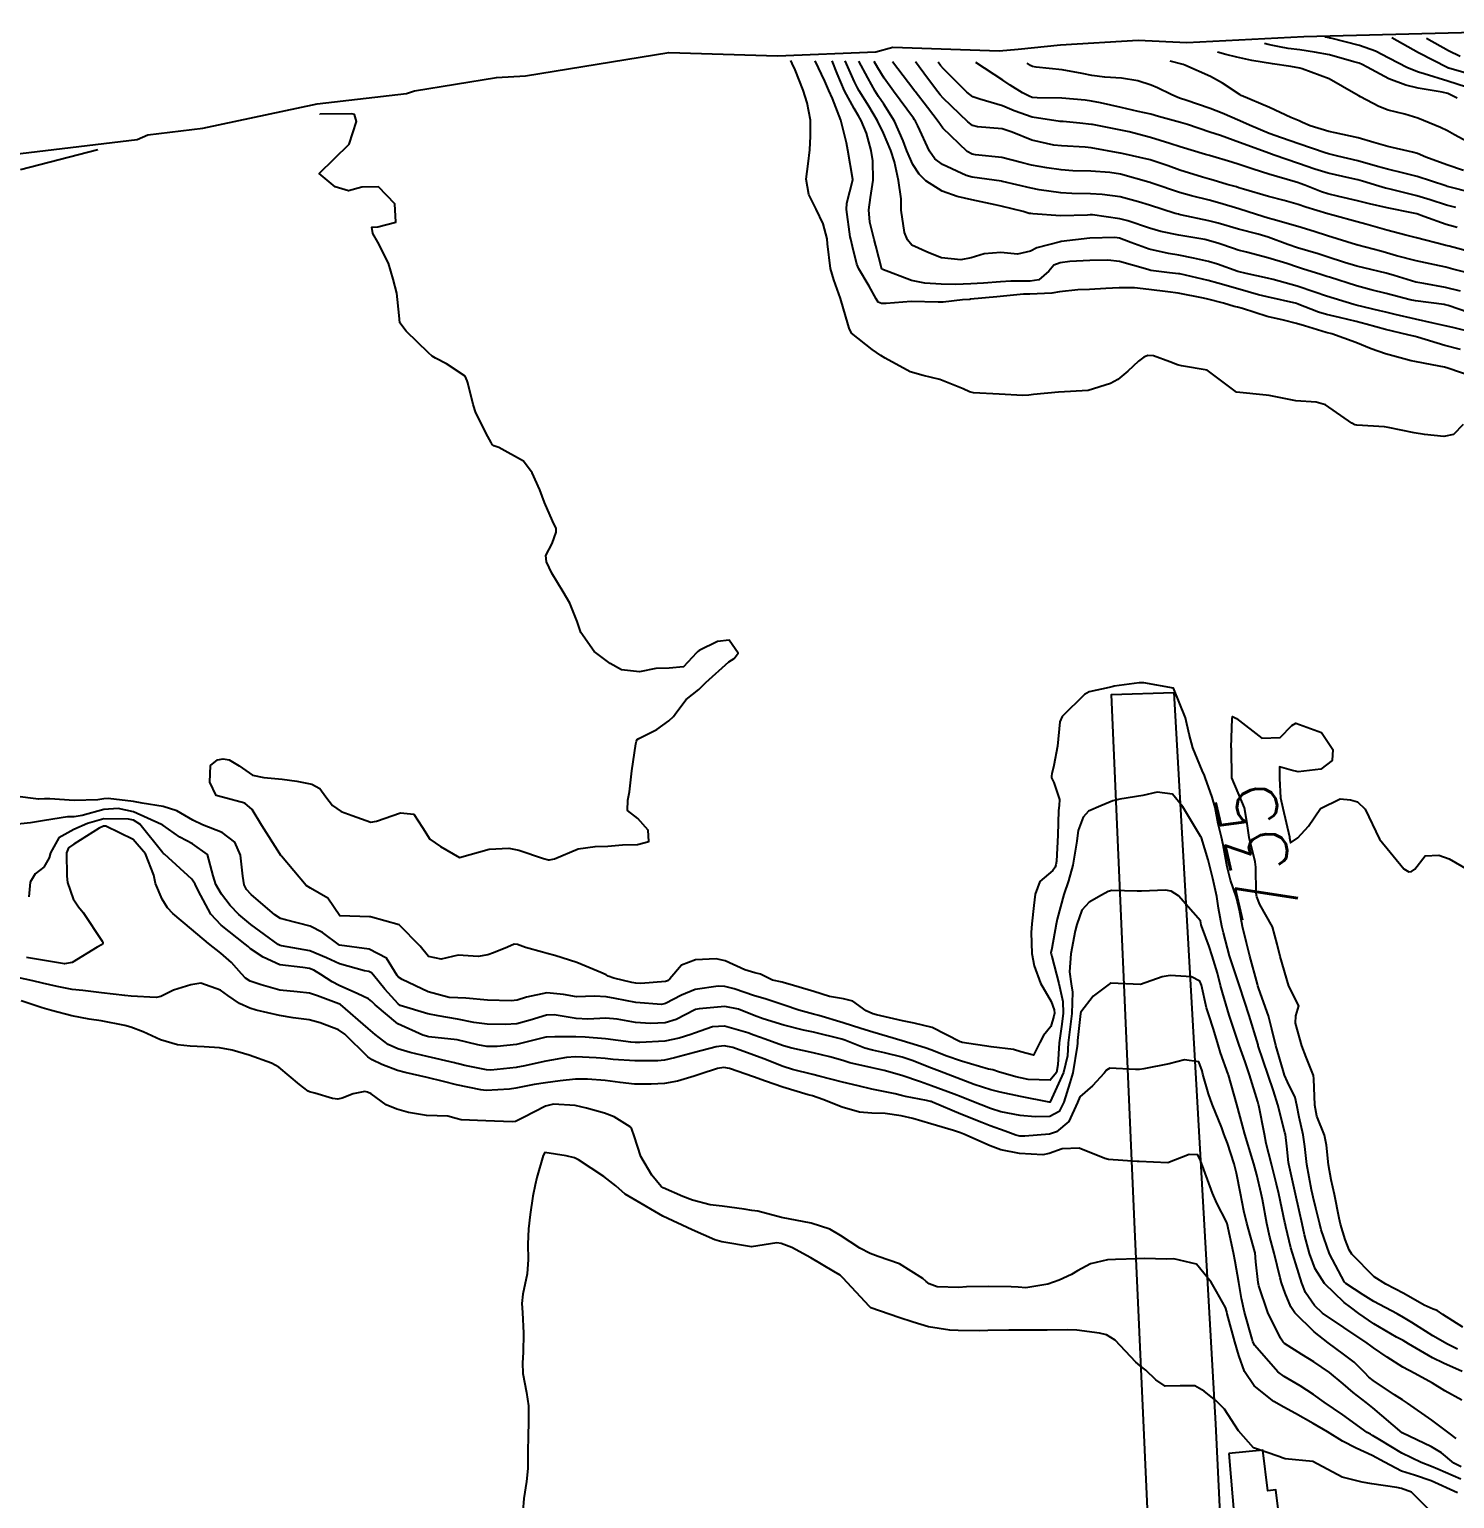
# Model space of a CAD drawing. Header units: metres. Extents: x 307586 to 320046, y 7427249 to 7434250.
# Drawn here: x 313869.3 to 313965.4, y 7433014.5 to 7433113.5 of the extents above; entities that cross this region are included whole.
import ezdxf
from ezdxf.enums import TextEntityAlignment as Align

# ---------------------------------------------------------------- set-up
doc = ezdxf.new("R2010")
doc.units = ezdxf.units.M
doc.header["$MEASUREMENT"] = 0
for name, color, linetype in [('Area', 45, 'Continuous'), ('Cotas', 45, 'Continuous'), ('Curvas de Nivel 1m', 11, 'Continuous'), ('Curvas de Nivel 5m', 15, 'Continuous'), ('Edificações', 30, 'Continuous'), ('Vias Secundárias', 230, 'Continuous')]:
    doc.layers.add(name, color=color, linetype=linetype)
doc.styles.add('Style-STANDARD', font='STANDARD.shx')

msp = doc.modelspace()

# ---------------------------------------------------------------- linework, layer by layer
at = {"layer": 'Area'}
msp.add_polyline3d([(313865.9, 7433104.824, 734.053), (313876.593, 7433106.124, 733.818), (313877.311, 7433106.424, 733.948), (313881.031, 7433106.879, 733.951), (313888.725, 7433108.522, 734.022), (313894.752, 7433109.215, 734.189), (313895.286, 7433109.396, 734.279), (313900.831, 7433110.29, 734.183), (313902.778, 7433110.41, 734.163), (313912.441, 7433111.98, 734.535), (313919.762, 7433111.753, 734.737), (313926.394, 7433112.036, 741.272), (313927.545, 7433112.346, 740.693), (313934.713, 7433112.096, 746.986), (313935.985, 7433112.2, 756.164), (313938.85, 7433112.499, 747.755), (313944.078, 7433112.816, 744.357), (313947.348, 7433112.645, 745.257), (313955.243, 7433113.057, 747.476), (313973.836, 7433113.539, 751.317)], dxfattribs=at)
at = {"layer": 'Curvas de Nivel 1m', "flags": 128}
for points, elevation in [([(313966.208, 7433109.647), (313964.96, 7433110.057), (313963.357, 7433110.546), (313962.969, 7433110.661), (313962.238, 7433110.947), (313960.979, 7433111.606), (313960.081, 7433112.07), (313958.988, 7433112.46), (313957.063, 7433112.938), (313956.992, 7433112.953), (313956.946, 7433112.965), (313956.663, 7433113.02)], 749), ([(313965.792, 7433111.718), (313964.985, 7433112.101), (313963.503, 7433112.93)], 751), ([(313966.904, 7433105.631), (313965.389, 7433106.44), (313964.92, 7433106.695), (313964.46, 7433106.925), (313962.929, 7433107.548), (313962.06, 7433107.821), (313960.934, 7433108.1), (313960.307, 7433108.339), (313959.059, 7433108.988), (313958.944, 7433109.058), (313958.756, 7433109.181), (313956.961, 7433110.204), (313955.125, 7433110.884), (313954.971, 7433110.931), (313954.369, 7433111.046), (313953.128, 7433111.212), (313951.729, 7433111.452), (313950.729, 7433111.675), (313949.994, 7433111.851), (313949.423, 7433112)], 747), ([(313965.589, 7433108.91), (313964.947, 7433109.206), (313964.572, 7433109.3), (313962.953, 7433109.585), (313962.115, 7433109.789), (313960.962, 7433110.207), (313959.518, 7433110.982), (313959.168, 7433111.18), (313958.976, 7433111.255), (313958.608, 7433111.362), (313956.981, 7433111.822), (313955.967, 7433112.01), (313954.984, 7433112.15), (313954.195, 7433112.258), (313953.596, 7433112.361), (313953.164, 7433112.455), (313952.85, 7433112.53), (313952.603, 7433112.59)], 748), ([(313966.721, 7433090.092), (313964.949, 7433090.697), (313964.73, 7433090.759), (313963.893, 7433090.928), (313962.735, 7433091.141), (313962.478, 7433091.2), (313960.74, 7433091.677), (313959.771, 7433092.003), (313958.747, 7433092.434), (313957.137, 7433093.006), (313956.754, 7433093.117), (313955.283, 7433093.557), (313954.76, 7433093.717), (313953.881, 7433093.929), (313952.764, 7433094.185), (313951.12, 7433094.726), (313950.77, 7433094.818), (313950.556, 7433094.868), (313949.832, 7433095.094), (313948.777, 7433095.351), (313948.474, 7433095.417), (313946.782, 7433095.759), (313946.07, 7433095.854), (313944.786, 7433096.01), (313943.83, 7433096.127), (313942.787, 7433096.126), (313941.904, 7433096.071), (313940.785, 7433096.013), (313940.004, 7433095.993), (313938.782, 7433095.856), (313938.257, 7433095.759), (313936.779, 7433095.687), (313936.352, 7433095.684), (313934.777, 7433095.539), (313934.544, 7433095.515), (313932.774, 7433095.342), (313932.734, 7433095.34), (313932.227, 7433095.305), (313930.937, 7433095.153), (313930.771, 7433095.149), (313930.604, 7433095.155), (313928.771, 7433095.192), (313927.081, 7433095.055), (313926.77, 7433095.062), (313926.555, 7433095.158), (313926.412, 7433095.375), (313925.946, 7433096.222), (313925.241, 7433097.393), (313925.113, 7433097.702), (313924.818, 7433098.897), (313924.698, 7433099.401), (313924.668, 7433099.558), (313924.427, 7433101.404), (313924.437, 7433101.816), (313924.848, 7433103.4), (313924.848, 7433103.425), (313924.505, 7433105.404), (313924.419, 7433105.886), (313924.036, 7433107.409), (313923.478, 7433108.874), (313923.23, 7433109.417), (313922.949, 7433110.042), (313922.313, 7433111.43)], 736), ([(313965.796, 7433091.957), (313964.746, 7433092.236), (313962.906, 7433092.784), (313962.752, 7433092.828), (313962.248, 7433092.945), (313960.756, 7433093.305), (313959.45, 7433093.67), (313958.762, 7433093.857), (313957.64, 7433094.126), (313956.766, 7433094.326), (313956.236, 7433094.486), (313954.803, 7433095.04), (313954.773, 7433095.052), (313952.78, 7433095.509), (313952.194, 7433095.653), (313950.788, 7433096.057), (313949.454, 7433096.439), (313948.795, 7433096.603), (313946.881, 7433097.05), (313946.802, 7433097.063), (313946.198, 7433097.139), (313944.935, 7433097.289), (313944.805, 7433097.32), (313944.57, 7433097.397), (313942.81, 7433097.884), (313942.023, 7433097.976), (313940.811, 7433097.96), (313939.471, 7433097.881), (313938.809, 7433097.805), (313938.4, 7433097.641), (313938.048, 7433097.238), (313937.376, 7433096.662), (313936.793, 7433096.56), (313935.498, 7433096.563), (313934.792, 7433096.527), (313933.643, 7433096.438), (313932.789, 7433096.386), (313931.754, 7433096.345), (313930.788, 7433096.358), (313929.691, 7433096.435), (313928.792, 7433096.617), (313926.803, 7433097.37), (313926.391, 7433098.949), (313926.278, 7433099.378), (313925.994, 7433100.542), (313925.923, 7433101.384), (313926.034, 7433102.203), (313926.219, 7433103.38), (313926.185, 7433104.679), (313926.072, 7433105.382), (313925.764, 7433106.534), (313925.41, 7433107.393), (313925.234, 7433107.703), (313924.931, 7433108.202), (313924.29, 7433109.407), (313923.791, 7433110.575), (313923.443, 7433111.42)], 737), ([(313966.755, 7433093.073), (313965.281, 7433093.435), (313964.759, 7433093.558), (313963.964, 7433093.725), (313962.764, 7433094.003), (313961.395, 7433094.326), (313960.768, 7433094.471), (313960.374, 7433094.571), (313958.773, 7433094.948), (313958.62, 7433094.992), (313956.781, 7433095.565), (313955.974, 7433095.833), (313954.791, 7433096.222), (313953.174, 7433096.679), (313952.799, 7433096.769), (313951.354, 7433097.074), (313950.804, 7433097.222), (313949.428, 7433097.719), (313948.811, 7433097.9), (313947.813, 7433098.12), (313946.815, 7433098.312), (313946.113, 7433098.437), (313944.819, 7433098.732), (313943.589, 7433099.172), (313942.826, 7433099.455), (313942.494, 7433099.515), (313940.826, 7433099.475), (313938.89, 7433099.229), (313938.823, 7433099.218), (313937.256, 7433098.808), (313936.816, 7433098.597), (313935.932, 7433098.381), (313934.815, 7433098.497), (313933.699, 7433098.406), (313932.811, 7433098.145), (313932.115, 7433098.002), (313930.811, 7433098.14), (313929.964, 7433098.483), (313928.819, 7433098.997), (313928.536, 7433099.353), (313928.334, 7433099.849), (313928.106, 7433101.357), (313928.102, 7433102.109), (313927.929, 7433103.359), (313927.646, 7433104.602), (313927.397, 7433105.365), (313926.91, 7433106.538), (313926.503, 7433107.376), (313925.911, 7433108.364), (313925.272, 7433109.395), (313925.151, 7433109.603), (313924.949, 7433110.013), (313924.323, 7433111.41)], 738), ([(313966.336, 7433094.464), (313964.969, 7433094.917), (313964.774, 7433094.976), (313964.706, 7433094.989), (313962.777, 7433095.23), (313962.42, 7433095.302), (313960.785, 7433095.739), (313959.787, 7433095.976), (313958.792, 7433096.248), (313956.974, 7433096.834), (313956.801, 7433096.892), (313956.396, 7433097.016), (313955.162, 7433097.39), (313954.808, 7433097.51), (313954.108, 7433097.749), (313952.814, 7433098.15), (313951.375, 7433098.517), (313950.819, 7433098.661), (313950.5, 7433098.765), (313949.507, 7433099.1), (313948.826, 7433099.314), (313948.568, 7433099.37), (313946.828, 7433099.672), (313945.603, 7433099.921), (313944.833, 7433100.137), (313943.38, 7433100.632), (313942.839, 7433100.778), (313940.999, 7433101.04), (313940.841, 7433101.044), (313940.665, 7433101.026), (313938.84, 7433100.963), (313936.978, 7433101.112), (313936.842, 7433101.119), (313936.726, 7433101.136), (313936.314, 7433101.258), (313934.848, 7433101.623), (313934.426, 7433101.708), (313932.854, 7433102.052), (313931.883, 7433102.284), (313930.863, 7433102.629), (313929.76, 7433103.337), (313929.304, 7433103.77), (313928.884, 7433104.426), (313928.485, 7433105.354), (313928.226, 7433106.033), (313927.645, 7433107.363), (313926.934, 7433108.491), (313926.578, 7433109.015), (313926.352, 7433109.379), (313925.843, 7433110.278), (313925.243, 7433111.4)], 739), ([(313966.804, 7433096.983), (313965.276, 7433097.382), (313964.809, 7433097.502), (313964.072, 7433097.666), (313962.813, 7433097.934), (313961.488, 7433098.282), (313960.818, 7433098.48), (313960.438, 7433098.585), (313958.891, 7433098.989), (313958.823, 7433099.005), (313958.799, 7433099.015), (313956.832, 7433099.624), (313955.948, 7433099.911), (313954.841, 7433100.246), (313953.187, 7433100.718), (313952.849, 7433100.819), (313952.06, 7433101.068), (313950.857, 7433101.445), (313949.589, 7433101.828), (313948.862, 7433102.026), (313947.668, 7433102.319), (313946.864, 7433102.539), (313945.054, 7433103.157), (313944.919, 7433103.205), (313944.874, 7433103.223), (313944.793, 7433103.242), (313942.879, 7433103.779), (313942.165, 7433103.902), (313940.881, 7433103.977), (313939.677, 7433104.014), (313938.881, 7433104.069), (313937.926, 7433104.197), (313936.884, 7433104.392), (313936.196, 7433104.57), (313934.889, 7433104.895), (313933.108, 7433105.081), (313932.891, 7433105.123), (313932.556, 7433105.303), (313930.916, 7433106.89), (313930.586, 7433107.325), (313929.876, 7433108.279), (313929.034, 7433109.349), (313928.995, 7433109.401), (313928.944, 7433109.468), (313927.513, 7433111.36)], 741), ([(313966.464, 7433098.54), (313965.042, 7433098.917), (313964.824, 7433098.98), (313964.746, 7433098.998), (313962.831, 7433099.486), (313962.118, 7433099.663), (313960.839, 7433100.004), (313959.423, 7433100.403), (313958.847, 7433100.564), (313957.194, 7433101.007), (313956.854, 7433101.102), (313955.386, 7433101.56), (313954.86, 7433101.729), (313953.91, 7433102.002), (313952.865, 7433102.281), (313951.172, 7433102.775), (313950.871, 7433102.867), (313950.705, 7433102.916), (313950.072, 7433103.092), (313949.134, 7433103.365), (313948.876, 7433103.444), (313948.414, 7433103.578), (313946.882, 7433104.053), (313946.091, 7433104.348), (313944.889, 7433104.751), (313942.999, 7433105.179), (313942.893, 7433105.196), (313942.872, 7433105.202), (313940.898, 7433105.548), (313940.513, 7433105.592), (313938.9, 7433105.691), (313938.4, 7433105.736), (313936.905, 7433106.067), (313935.572, 7433106.611), (313934.916, 7433106.833), (313933.236, 7433106.979), (313932.919, 7433107.063), (313932.595, 7433107.303), (313930.939, 7433108.893), (313930.738, 7433109.12), (313930.576, 7433109.326), (313929.877, 7433110.261), (313929.073, 7433111.35)], 742), ([(313965.571, 7433100.18), (313964.845, 7433100.382), (313963.328, 7433100.935), (313962.855, 7433101.103), (313962.641, 7433101.156), (313960.858, 7433101.5), (313959.666, 7433101.783), (313958.863, 7433101.989), (313957.597, 7433102.271), (313956.867, 7433102.443), (313956.432, 7433102.58), (313955.304, 7433103.034), (313954.992, 7433103.156), (313954.874, 7433103.198), (313954.651, 7433103.266), (313952.88, 7433103.774), (313951.837, 7433104.117), (313950.886, 7433104.437), (313950.389, 7433104.589), (313948.892, 7433105.03), (313948.619, 7433105.113), (313946.9, 7433105.628), (313946.2, 7433105.844), (313944.909, 7433106.245), (313943.466, 7433106.623), (313942.916, 7433106.739), (313940.997, 7433107.124), (313940.922, 7433107.133), (313940.144, 7433107.212), (313939.014, 7433107.319), (313938.924, 7433107.324), (313938.825, 7433107.33), (313936.927, 7433107.612), (313935.714, 7433108.051), (313934.934, 7433108.377), (313933.405, 7433108.828), (313932.94, 7433108.993), (313932.52, 7433109.304), (313930.958, 7433110.869), (313930.753, 7433111.115), (313930.593, 7433111.33)], 743), ([(313965.483, 7433101.534), (313964.861, 7433101.681), (313963.757, 7433102.038), (313962.867, 7433102.312), (313961.068, 7433102.761), (313960.871, 7433102.803), (313960.745, 7433102.835), (313960.3, 7433102.969), (313959.192, 7433103.301), (313958.877, 7433103.388), (313958.371, 7433103.503), (313956.881, 7433103.841), (313955.981, 7433104.121), (313954.888, 7433104.499), (313953.248, 7433105.056), (313952.895, 7433105.184), (313952.703, 7433105.255), (313950.906, 7433105.924), (313949.631, 7433106.38), (313948.916, 7433106.618), (313947.402, 7433107.125), (313946.924, 7433107.273), (313945.449, 7433107.673), (313944.929, 7433107.813), (313944.087, 7433108.012), (313942.934, 7433108.281), (313941.534, 7433108.597), (313940.938, 7433108.711), (313940.5, 7433108.768), (313938.94, 7433108.893), (313937.272, 7433108.914), (313936.94, 7433108.955), (313936.719, 7433109.032), (313936.28, 7433109.26), (313935.456, 7433109.78), (313934.951, 7433110.12), (313933.143, 7433111.3)], 744), ([(313966.015, 7433104.034), (313964.888, 7433104.399), (313963.465, 7433104.934), (313962.896, 7433105.171), (313962.579, 7433105.262), (313960.903, 7433105.638), (313959.972, 7433105.909), (313958.911, 7433106.227), (313957.355, 7433106.567), (313956.918, 7433106.665), (313955.674, 7433107.029), (313955.149, 7433107.261), (313954.926, 7433107.369), (313954.377, 7433107.597), (313952.935, 7433108.276), (313951.014, 7433109.079), (313950.943, 7433109.118), (313949.763, 7433109.91), (313948.955, 7433110.353), (313947.226, 7433111.127), (313947.116, 7433111.166), (313946.233, 7433111.4)], 746), ([(313965.611, 7433024.576), (313964.926, 7433024.905), (313963.941, 7433025.461), (313962.525, 7433026.364), (313961.96, 7433026.713), (313961.544, 7433026.944), (313959.971, 7433027.779), (313959.242, 7433028.237), (313958.076, 7433028.989), (313957.984, 7433029.078), (313956.972, 7433031), (313956.417, 7433032.619), (313956.319, 7433033.007), (313956.044, 7433034.074), (313955.868, 7433034.83), (313955.826, 7433035.013), (313955.76, 7433035.312), (313955.437, 7433037.02), (313955.301, 7433038.228), (313955.198, 7433039.024), (313954.93, 7433040.218), (313954.774, 7433041.03), (313954.649, 7433041.544), (313954.148, 7433042.586), (313953.945, 7433043.042), (313953.845, 7433043.354), (313953.367, 7433045.048), (313953.092, 7433046.148), (313952.855, 7433047.053), (313952.221, 7433048.866), (313952.151, 7433049.061), (313952.118, 7433049.167), (313951.612, 7433051.066), (313951.373, 7433051.958), (313951.117, 7433053.072), (313950.831, 7433054.531), (313950.687, 7433055.076), (313950.309, 7433056.182), (313950.073, 7433057.084), (313949.809, 7433058.56), (313949.689, 7433059.09), (313949.469, 7433059.98), (313949.258, 7433061.097), (313949.071, 7433061.791), (313948.586, 7433063.107), (313948.537, 7433063.25), (313948.398, 7433063.58), (313947.76, 7433065.117), (313947.52, 7433066.025), (313947.27, 7433067.122), (313946.463, 7433069.13), (313944.468, 7433069.485), (313944.142, 7433069.489), (313942.464, 7433069.268), (313942.391, 7433069.253), (313942.111, 7433069.184), (313940.767, 7433068.89), (313940.458, 7433068.712), (313938.951, 7433067.222), (313938.803, 7433066.859), (313938.641, 7433065.227), (313938.4, 7433063.918), (313938.266, 7433063.36), (313938.238, 7433063.232), (313938.241, 7433063.082), (313938.388, 7433062.771), (313938.784, 7433061.631), (313938.754, 7433061.224), (313938.709, 7433060.884), (313938.667, 7433059.225), (313938.563, 7433057.465), (313938.529, 7433057.227), (313938.481, 7433057.067), (313938.317, 7433056.85), (313937.445, 7433056.099), (313937.135, 7433055.242), (313937.039, 7433054.489), (313936.906, 7433053.244), (313936.856, 7433052.655), (313936.909, 7433051.243), (313937.068, 7433050.414), (313937.488, 7433049.237), (313938.211, 7433048.004), (313938.42, 7433047.442), (313938.431, 7433047.227), (313938.402, 7433047.025), (313938.189, 7433046.326), (313937.694, 7433045.721), (313937.451, 7433045.237), (313937.026, 7433044.38), (313936.166, 7433044.608), (313935.672, 7433044.762), (313934.17, 7433044.962), (313932.223, 7433045.249), (313932.173, 7433045.264), (313932.085, 7433045.301), (313930.187, 7433046.254), (313928.978, 7433046.551), (313928.193, 7433046.711), (313926.448, 7433047.119), (313926.2, 7433047.184), (313925.746, 7433047.377), (313924.848, 7433048.029), (313924.211, 7433048.186), (313923.27, 7433048.351), (313922.216, 7433048.678), (313920.457, 7433049.202), (313920.221, 7433049.274), (313920.087, 7433049.307), (313919.435, 7433049.452), (313918.608, 7433049.845), (313918.228, 7433049.935), (313917.567, 7433050.139), (313916.236, 7433050.751), (313915.627, 7433050.889), (313914.236, 7433050.826), (313913.303, 7433050.458), (313912.508, 7433049.537), (313912.354, 7433049.406), (313912.221, 7433049.362), (313910.544, 7433049.232), (313910.22, 7433049.248), (313909.95, 7433049.294), (313908.73, 7433049.582), (313908.358, 7433049.722), (313908.225, 7433049.797), (313907.847, 7433049.974), (313906.233, 7433050.647), (313904.747, 7433051.115), (313904.239, 7433051.254), (313903.932, 7433051.327), (313902.771, 7433051.652), (313902.246, 7433051.852), (313902.024, 7433051.884), (313901.562, 7433051.667), (313900.629, 7433051.286), (313900.238, 7433051.147), (313899.598, 7433051.051), (313898.237, 7433051.122), (313897.093, 7433050.863), (313896.236, 7433051.045), (313895.681, 7433051.736), (313894.264, 7433053.167), (313892.328, 7433053.723), (313892.272, 7433053.724), (313890.294, 7433053.779), (313890.273, 7433053.783), (313889.447, 7433054.975), (313888.291, 7433055.646), (313887.998, 7433055.833), (313886.322, 7433057.798), (313886.286, 7433057.85), (313886.215, 7433057.961), (313885.017, 7433059.863), (313884.354, 7433060.945), (313883.85, 7433061.37), (313882.362, 7433061.773), (313881.929, 7433061.904), (313881.498, 7433062.786), (313881.535, 7433063.909), (313882.012, 7433064.289), (313882.398, 7433064.368), (313882.81, 7433064.307), (313883.471, 7433063.884), (313884.384, 7433063.268), (313885.134, 7433063.11), (313886.38, 7433062.995), (313887.367, 7433062.851), (313888.376, 7433062.67), (313888.908, 7433062.359), (313889.309, 7433061.816), (313889.762, 7433061.214), (313890.353, 7433060.82), (313891.097, 7433060.539), (313892.346, 7433060.099), (313892.738, 7433060.167), (313894.353, 7433060.732), (313895.243, 7433060.633), (313895.845, 7433059.735), (313896.335, 7433058.959), (313897.057, 7433058.449), (313898.323, 7433057.71), (313900.329, 7433058.272), (313901.657, 7433058.34), (313902.328, 7433058.214), (313903.986, 7433057.643), (313904.322, 7433057.563), (313904.395, 7433057.566), (313904.729, 7433057.634), (313906.33, 7433058.301), (313907.468, 7433058.462), (313908.332, 7433058.489), (313909.324, 7433058.566), (313910.333, 7433058.591), (313911.098, 7433058.789), (313911.037, 7433059.553), (313910.351, 7433060.344), (313909.665, 7433060.879), (313909.681, 7433061.57), (313909.792, 7433062.148), (313909.937, 7433063.567), (313910.224, 7433065.376), (313910.255, 7433065.562), (313910.309, 7433065.667), (313910.415, 7433065.731), (313911.627, 7433066.346), (313912.434, 7433066.927), (313912.748, 7433067.227), (313912.978, 7433067.535), (313913.618, 7433068.362), (313914.458, 7433069.043), (313914.941, 7433069.513), (313916.477, 7433070.895), (313916.842, 7433071.124), (313917.113, 7433071.484), (313916.496, 7433072.363), (313915.715, 7433072.281), (313914.485, 7433071.664), (313914.392, 7433071.613), (313914.308, 7433071.522), (313913.438, 7433070.566), (313912.472, 7433070.477), (313911.572, 7433070.449), (313910.47, 7433070.232), (313909.248, 7433070.356), (313908.475, 7433070.783), (313907.416, 7433071.601), (313906.502, 7433072.879), (313906.257, 7433073.614), (313905.758, 7433074.854), (313905.314, 7433075.628), (313904.552, 7433076.89), (313904.195, 7433077.644), (313904.139, 7433078.072), (313904.575, 7433078.881), (313904.855, 7433079.636), (313904.836, 7433079.887), (313904.591, 7433080.42), (313904.055, 7433081.645), (313903.755, 7433082.51), (313903.23, 7433083.654), (313902.641, 7433084.426), (313900.979, 7433085.348), (313900.651, 7433085.465), (313900.533, 7433085.563), (313900.465, 7433085.683), (313900.246, 7433086.099), (313899.438, 7433087.699), (313899.243, 7433088.257), (313898.883, 7433089.707), (313898.847, 7433089.851), (313898.707, 7433090.166), (313897.444, 7433090.994), (313896.719, 7433091.379), (313896.493, 7433091.505), (313896.231, 7433091.737), (313894.744, 7433093.189), (313894.308, 7433093.764), (313894.267, 7433094.256), (313894.102, 7433095.767), (313893.854, 7433096.702), (313893.551, 7433097.773), (313892.817, 7433099.197), (313892.488, 7433099.783), (313892.411, 7433100.2), (313892.827, 7433100.232), (313894.048, 7433100.55), (313893.978, 7433101.769), (313892.86, 7433102.927), (313891.748, 7433102.903), (313890.856, 7433102.664), (313889.96, 7433102.914), (313888.873, 7433103.83), (313890.893, 7433105.8), (313891.391, 7433107.321), (313891.257, 7433107.797), (313891.08, 7433107.837), (313888.923, 7433107.83), (313888.923, 7433107.83)], 734), ([(313873.943, 7433105.42), (313868.73, 7433104.071)], 734), ([(313965.915, 7433023.076), (313964.652, 7433023.64), (313963.924, 7433023.998), (313962.289, 7433024.936), (313961.936, 7433025.148), (313961.499, 7433025.385), (313959.953, 7433026.28), (313958.951, 7433026.975), (313958.379, 7433027.396), (313957.97, 7433027.712), (313956.639, 7433029.003), (313955.998, 7433029.987), (313955.616, 7433031.016), (313955.295, 7433032.29), (313955.129, 7433033.024), (313954.932, 7433033.917), (313954.692, 7433035.03), (313954.266, 7433036.851), (313954.228, 7433037.038), (313954.212, 7433037.166), (313954.095, 7433038.263), (313954.002, 7433039.041), (313953.973, 7433039.173), (313953.483, 7433041.046), (313953.203, 7433041.989), (313952.845, 7433043.053), (313952.173, 7433045.029), (313952.16, 7433045.06), (313952.156, 7433045.077), (313951.551, 7433047.067), (313951.249, 7433048.033), (313950.909, 7433049.073), (313950.252, 7433051.016), (313950.232, 7433051.08), (313949.818, 7433052.636), (313949.706, 7433053.089), (313949.492, 7433054.299), (313949.368, 7433055.094), (313949.106, 7433056.303), (313948.91, 7433057.101), (313948.793, 7433057.568), (313948.342, 7433059.034), (313948.309, 7433059.11), (313948.244, 7433059.211), (313947.095, 7433061.123), (313946.381, 7433061.983), (313945.366, 7433062.129), (313944.38, 7433061.89), (313942.847, 7433061.645), (313942.376, 7433061.526), (313941.566, 7433061.188), (313940.735, 7433060.829), (313940.361, 7433060.437), (313940.024, 7433059.529), (313939.985, 7433059.205), (313939.948, 7433058.815), (313939.676, 7433057.21), (313939.386, 7433056.135), (313939.064, 7433055.218), (313938.618, 7433053.566), (313938.55, 7433053.226), (313938.257, 7433051.592), (313938.2, 7433051.284), (313938.208, 7433051.23), (313938.25, 7433051.05), (313938.734, 7433049.222), (313938.995, 7433048.003), (313939.013, 7433047.218), (313938.92, 7433046.491), (313938.752, 7433045.221), (313938.666, 7433043.731), (313938.564, 7433043.224), (313938.148, 7433042.712), (313936.651, 7433042.742), (313936.149, 7433042.86), (313935.83, 7433042.935), (313934.665, 7433043.272), (313934.271, 7433043.395), (313934.154, 7433043.419), (313933.979, 7433043.457), (313932.16, 7433043.994), (313931.117, 7433044.357), (313930.167, 7433044.729), (313929.728, 7433044.886), (313928.173, 7433045.35), (313926.181, 7433045.933), (313925.388, 7433046.179), (313924.19, 7433046.57), (313922.544, 7433047.07), (313922.199, 7433047.163), (313921.205, 7433047.43), (313920.206, 7433047.756), (313918.931, 7433048.181), (313918.212, 7433048.397), (313916.835, 7433048.866), (313916.218, 7433049.023), (313915.762, 7433049.041), (313914.216, 7433048.815), (313913.298, 7433048.443), (313912.206, 7433047.867), (313911.942, 7433047.806), (313910.207, 7433047.946), (313908.83, 7433048.202), (313908.21, 7433048.324), (313907.438, 7433048.37), (313906.21, 7433048.329), (313905.351, 7433048.479), (313904.213, 7433048.604), (313902.85, 7433048.292), (313902.207, 7433048.099), (313901.815, 7433048.056), (313900.207, 7433048.107), (313898.75, 7433048.243), (313898.208, 7433048.256), (313897.641, 7433048.283), (313896.212, 7433048.666), (313894.473, 7433049.494), (313894.222, 7433049.639), (313894.162, 7433049.691), (313894.126, 7433049.751), (313893.413, 7433050.94), (313892.24, 7433051.53), (313890.243, 7433051.8), (313889.102, 7433052.664), (313888.262, 7433053.08), (313886.61, 7433053.504), (313886.269, 7433053.61), (313885.871, 7433053.854), (313884.287, 7433055.229), (313883.974, 7433055.559), (313883.804, 7433055.877), (313883.728, 7433056.452), (313883.559, 7433057.881), (313883.189, 7433058.745), (313882.338, 7433059.401), (313881.005, 7433059.913), (313880.346, 7433060.237), (313879.28, 7433060.864), (313878.355, 7433061.148), (313876.94, 7433061.381), (313876.358, 7433061.49), (313874.658, 7433061.689), (313874.36, 7433061.66), (313873.96, 7433061.597), (313872.358, 7433061.565), (313870.717, 7433061.679), (313870.359, 7433061.666), (313869.953, 7433061.64), (313868.361, 7433061.842)], 733), ([(313965.895, 7433021.132), (313964.75, 7433021.756), (313963.907, 7433022.283), (313962.732, 7433022.932), (313961.917, 7433023.367), (313960.851, 7433024.024), (313959.93, 7433024.654), (313959.757, 7433024.788), (313959.52, 7433024.966), (313957.948, 7433026.027), (313956.508, 7433027.005), (313955.968, 7433027.505), (313955.359, 7433028.402), (313955.105, 7433029.023), (313954.704, 7433030.328), (313954.48, 7433031.033), (313954.375, 7433031.394), (313954.031, 7433032.814), (313953.976, 7433033.041), (313953.957, 7433033.117), (313953.559, 7433035.045), (313953.404, 7433035.706), (313953.059, 7433037.05), (313952.715, 7433038.435), (313952.585, 7433039.055), (313952.2, 7433040.991), (313952.185, 7433041.059), (313952.135, 7433041.235), (313951.583, 7433043.066), (313951.282, 7433043.949), (313950.878, 7433045.073), (313950.203, 7433047.08), (313949.757, 7433048.625), (313949.635, 7433049.089), (313949.417, 7433049.91), (313949.068, 7433051.098), (313948.87, 7433051.712), (313948.348, 7433053.109), (313948.333, 7433053.169), (313948.276, 7433053.443), (313946.806, 7433055.125), (313946.298, 7433055.437), (313945.929, 7433055.505), (313944.297, 7433055.452), (313944.012, 7433055.448), (313942.297, 7433055.484), (313942.048, 7433055.431), (313941.602, 7433055.187), (313940.768, 7433054.715), (313940.283, 7433054.172), (313939.932, 7433053.205), (313939.838, 7433052.776), (313939.543, 7433051.211), (313939.437, 7433050.01), (313939.56, 7433049.21), (313939.639, 7433048.631), (313939.594, 7433047.209), (313939.45, 7433045.944), (313939.365, 7433045.212), (313939.302, 7433044.35), (313939.052, 7433043.217), (313938.15, 7433041.246), (313938.143, 7433041.23), (313938.066, 7433041.231), (313936.136, 7433041.595), (313934.764, 7433041.896), (313934.141, 7433042.061), (313933.015, 7433042.42), (313932.147, 7433042.741), (313930.676, 7433043.315), (313930.155, 7433043.524), (313928.848, 7433044.028), (313928.162, 7433044.245), (313926.986, 7433044.541), (313926.166, 7433044.718), (313925.653, 7433044.863), (313924.301, 7433045.398), (313924.174, 7433045.444), (313924.11, 7433045.465), (313922.181, 7433045.931), (313921.528, 7433046.081), (313920.187, 7433046.41), (313918.806, 7433046.848), (313918.197, 7433047.074), (313917.134, 7433047.481), (313916.205, 7433047.663), (313914.476, 7433047.516), (313914.249, 7433047.473), (313914.202, 7433047.452), (313912.936, 7433046.788), (313912.188, 7433046.576), (313911.212, 7433046.526), (313910.189, 7433046.604), (313908.949, 7433046.821), (313908.192, 7433046.892), (313906.973, 7433046.821), (313906.192, 7433046.859), (313904.714, 7433047.106), (313904.195, 7433047.092), (313903.093, 7433046.742), (313902.186, 7433046.514), (313901.402, 7433046.45), (313900.185, 7433046.481), (313899.287, 7433046.593), (313898.189, 7433046.815), (313896.882, 7433047.033), (313896.195, 7433047.17), (313894.339, 7433047.749), (313894.204, 7433047.845), (313893.295, 7433048.845), (313892.529, 7433049.775), (313892.387, 7433049.94), (313892.225, 7433050.021), (313891.934, 7433050.075), (313890.23, 7433050.546), (313889.37, 7433050.949), (313888.239, 7433051.421), (313886.333, 7433051.758), (313886.242, 7433051.776), (313886.114, 7433051.851), (313884.263, 7433053.207), (313883.454, 7433053.882), (313882.875, 7433054.488), (313882.286, 7433055.255), (313881.907, 7433055.904), (313881.73, 7433056.477), (313881.333, 7433057.91), (313880.33, 7433058.635), (313879.482, 7433059.081), (313878.342, 7433059.892), (313878.25, 7433059.951), (313876.351, 7433060.789), (313875.322, 7433061.012), (313874.352, 7433060.946), (313872.895, 7433060.558), (313872.347, 7433060.461), (313871.917, 7433060.454), (313870.345, 7433060.219), (313869.412, 7433060.054), (313868.342, 7433059.947)], 732), ([(313965.508, 7433018.544), (313965.03, 7433018.902), (313963.876, 7433019.786), (313962.228, 7433020.937), (313961.895, 7433021.146), (313961.358, 7433021.485), (313959.908, 7433022.471), (313959.633, 7433022.687), (313959.353, 7433022.968), (313958.63, 7433023.689), (313957.925, 7433024.243), (313956.877, 7433025.001), (313955.944, 7433025.752), (313954.629, 7433027.03), (313954.36, 7433027.427), (313953.976, 7433028.358), (313953.735, 7433029.042), (313953.644, 7433029.387), (313953.24, 7433031.048), (313952.958, 7433032.116), (313952.741, 7433033.053), (313952.448, 7433034.657), (313952.372, 7433035.057), (313952.072, 7433036.318), (313951.878, 7433037.062), (313951.793, 7433037.356), (313951.271, 7433039.068), (313950.947, 7433040.245), (313950.729, 7433041.074), (313950.17, 7433043.062), (313950.167, 7433043.08), (313950.153, 7433043.113), (313949.623, 7433044.544), (313949.459, 7433045.091), (313949.146, 7433046.139), (313948.831, 7433047.101), (313948.693, 7433047.588), (313948.337, 7433049.108), (313948.227, 7433049.381), (313947.667, 7433049.681), (313946.232, 7433049.765), (313945.701, 7433049.668), (313944.223, 7433049.16), (313942.224, 7433049.234), (313942.183, 7433049.221), (313942.122, 7433049.181), (313941.037, 7433048.37), (313940.204, 7433047.3), (313940.188, 7433047.2), (313939.994, 7433045.384), (313939.978, 7433045.203), (313939.955, 7433044.988), (313939.669, 7433043.207), (313939.472, 7433042.536), (313939.06, 7433041.216), (313938.748, 7433040.596), (313938.118, 7433040.258), (313937.127, 7433040.231), (313936.119, 7433040.32), (313934.819, 7433040.573), (313934.126, 7433040.803), (313932.858, 7433041.293), (313932.136, 7433041.577), (313931.683, 7433041.759), (313930.143, 7433042.329), (313929.394, 7433042.584), (313928.148, 7433043.024), (313926.947, 7433043.362), (313926.155, 7433043.529), (313924.647, 7433043.882), (313924.159, 7433044.022), (313923.293, 7433044.277), (313922.164, 7433044.545), (313920.741, 7433044.861), (313920.169, 7433045.011), (313919.846, 7433045.122), (313918.925, 7433045.459), (313918.177, 7433045.731), (313917.767, 7433045.886), (313916.186, 7433046.335), (313915.39, 7433046.297), (313914.178, 7433045.883), (313913.915, 7433045.784), (313913.146, 7433045.53), (313912.171, 7433045.334), (313910.489, 7433045.237), (313910.17, 7433045.238), (313909.872, 7433045.267), (313908.172, 7433045.493), (313906.792, 7433045.604), (313906.173, 7433045.636), (313906.148, 7433045.635), (313904.756, 7433045.624), (313904.189, 7433045.613), (313904.173, 7433045.615), (313904.147, 7433045.605), (313902.167, 7433045.118), (313900.871, 7433044.968), (313900.166, 7433044.972), (313899.563, 7433045.085), (313898.17, 7433045.421), (313896.266, 7433045.635), (313896.172, 7433045.646), (313896.107, 7433045.665), (313895.853, 7433045.733), (313894.184, 7433046.508), (313892.641, 7433047.773), (313892.427, 7433047.998), (313892.207, 7433048.184), (313891.478, 7433048.519), (313890.216, 7433049.083), (313889.737, 7433049.326), (313888.976, 7433049.819), (313888.518, 7433050.118), (313888.227, 7433050.242), (313887.763, 7433050.299), (313886.229, 7433050.484), (313885.098, 7433050.998), (313884.24, 7433051.565), (313884.074, 7433051.705), (313883.872, 7433051.876), (313882.262, 7433053.15), (313881.573, 7433053.907), (313880.706, 7433055.499), (313880.51, 7433055.918), (313880.298, 7433056.248), (313878.448, 7433057.948), (313878.369, 7433057.995), (313878.324, 7433058.035), (313876.791, 7433059.966), (313876.346, 7433060.23), (313876.011, 7433060.309), (313874.346, 7433060.326), (313873.252, 7433060.006), (313872.339, 7433059.594), (313871.319, 7433059.044), (313870.752, 7433058.036), (313870.665, 7433057.689), (313870.308, 7433057.071), (313869.728, 7433056.622), (313869.392, 7433056.054), (313869.295, 7433055.067)], 731), ([(313965.827, 7433015.816), (313964.276, 7433016.473), (313963.839, 7433016.658), (313963.154, 7433016.927), (313961.849, 7433017.56), (313960.355, 7433018.458), (313959.861, 7433018.759), (313959.733, 7433018.833), (313959.518, 7433018.965), (313957.88, 7433020.138), (313956.614, 7433021.003), (313955.898, 7433021.507), (313954.989, 7433022.109), (313953.91, 7433022.731), (313953.491, 7433023.044), (313951.93, 7433024.816), (313951.814, 7433025.061), (313951.755, 7433025.242), (313951.246, 7433027.067), (313951.05, 7433027.991), (313950.864, 7433029.071), (313950.604, 7433030.474), (313950.494, 7433031.075), (313950.071, 7433033.041), (313950.061, 7433033.08), (313950.034, 7433033.156), (313949.374, 7433034.418), (313949.088, 7433035.094), (313948.507, 7433036.673), (313948.335, 7433037.106), (313948.27, 7433037.293), (313948.089, 7433037.671), (313947.508, 7433037.697), (313946.083, 7433037.13), (313944.15, 7433037.225), (313944.084, 7433037.225), (313944.019, 7433037.225), (313942.085, 7433037.355), (313941.832, 7433037.436), (313940.092, 7433038.122), (313938.947, 7433038.073), (313938.088, 7433037.756), (313937.656, 7433037.665), (313936.088, 7433037.761), (313934.827, 7433038.006), (313934.093, 7433038.278), (313932.328, 7433039.071), (313932.102, 7433039.16), (313931.63, 7433039.305), (313930.109, 7433039.758), (313928.887, 7433040.111), (313928.112, 7433040.295), (313927.022, 7433040.453), (313926.114, 7433040.491), (313925.285, 7433040.553), (313924.118, 7433040.89), (313922.83, 7433041.413), (313922.126, 7433041.644), (313921.824, 7433041.727), (313920.135, 7433042.235), (313918.954, 7433042.645), (313918.145, 7433042.923), (313916.532, 7433043.486), (313916.154, 7433043.551), (313915.712, 7433043.494), (313914.548, 7433043.105), (313914.145, 7433042.973), (313913.029, 7433042.637), (313912.137, 7433042.478), (313911.258, 7433042.427), (313910.136, 7433042.446), (313909.167, 7433042.545), (313908.139, 7433042.677), (313906.962, 7433042.781), (313906.14, 7433042.771), (313905.107, 7433042.652), (313904.137, 7433042.536), (313903.363, 7433042.413), (313902.13, 7433042.165), (313901.694, 7433042.1), (313900.128, 7433042.02), (313899.763, 7433042.051), (313898.133, 7433042.401), (313897.247, 7433042.608), (313896.14, 7433042.876), (313894.669, 7433043.221), (313894.147, 7433043.364), (313893.099, 7433043.766), (313892.447, 7433044.067), (313892.158, 7433044.269), (313890.602, 7433045.796), (313890.177, 7433046.089), (313888.929, 7433046.563), (313888.187, 7433046.764), (313887.12, 7433046.909), (313886.191, 7433047.064), (313884.63, 7433047.432), (313884.198, 7433047.557), (313883.493, 7433047.881), (313882.719, 7433048.403), (313882.212, 7433048.776), (313880.887, 7433049.243), (313880.215, 7433049.133), (313879.044, 7433048.771), (313878.207, 7433048.344), (313877.884, 7433048.275), (313876.207, 7433048.366), (313875.777, 7433048.404), (313874.209, 7433048.601), (313872.942, 7433048.741), (313872.211, 7433048.828), (313871.219, 7433049.024), (313870.215, 7433049.252), (313869.559, 7433049.392), (313868.219, 7433049.698)], 729), ([(313965.594, 7433014.893), (313963.824, 7433015.69), (313962.692, 7433016.07), (313961.834, 7433016.357), (313960.688, 7433016.952), (313959.847, 7433017.401), (313958.771, 7433017.895), (313957.857, 7433018.379), (313956.828, 7433019), (313955.871, 7433019.563), (313954.674, 7433020.235), (313953.887, 7433020.658), (313953.214, 7433021.047), (313951.903, 7433022.091), (313951.235, 7433023.067), (313950.854, 7433024.14), (313950.59, 7433025.073), (313950.076, 7433026.964), (313950.051, 7433027.079), (313949.966, 7433027.374), (313949.354, 7433028.467), (313948.994, 7433029.095), (313948.001, 7433030.308), (313946.47, 7433030.662), (313946.005, 7433030.632), (313944.481, 7433030.677), (313944.006, 7433030.668), (313942.556, 7433030.623), (313942.004, 7433030.602), (313940.863, 7433030.329), (313939.993, 7433029.861), (313939.579, 7433029.616), (313938.742, 7433029.219), (313937.98, 7433028.964), (313936.508, 7433028.715), (313935.978, 7433028.756), (313935.506, 7433028.785), (313933.978, 7433028.786), (313932.504, 7433028.768), (313931.977, 7433028.723), (313930.524, 7433028.768), (313929.98, 7433028.985), (313929.792, 7433029.134), (313929.564, 7433029.326), (313927.997, 7433030.314), (313926.55, 7433030.819), (313926.008, 7433031.023), (313925.314, 7433031.377), (313924.021, 7433032.232), (313923.293, 7433032.668), (313922.029, 7433033.07), (313920.033, 7433033.44), (313918.438, 7433033.865), (313918.037, 7433033.924), (313917.512, 7433034.001), (313916.04, 7433034.211), (313915.236, 7433034.303), (313914.044, 7433034.623), (313913.395, 7433034.868), (313912.052, 7433035.438), (313911.918, 7433035.541), (313911.3, 7433036.312), (313910.554, 7433037.555), (313910.097, 7433038.943), (313909.945, 7433039.406), (313909.823, 7433039.564), (313908.763, 7433040.234), (313908.112, 7433040.478), (313906.894, 7433040.823), (313906.117, 7433040.999), (313904.655, 7433041.087), (313904.116, 7433040.95), (313902.647, 7433040.191), (313902.106, 7433039.921), (313901.878, 7433039.889), (313900.106, 7433039.965), (313898.436, 7433040.035), (313898.107, 7433040.111), (313897.544, 7433040.28), (313896.109, 7433040.334), (313894.903, 7433040.534), (313894.113, 7433040.759), (313893.395, 7433041.04), (313892.371, 7433041.776), (313892.125, 7433041.895), (313891.958, 7433041.949), (313891.172, 7433041.79), (313890.429, 7433041.488), (313890.119, 7433041.419), (313889.776, 7433041.462), (313888.581, 7433041.823), (313888.217, 7433041.921), (313888.125, 7433041.965), (313887.548, 7433042.419), (313886.149, 7433043.58), (313885.662, 7433043.855), (313884.158, 7433044.398), (313882.995, 7433044.721), (313882.163, 7433044.877), (313881.113, 7433044.961), (313880.164, 7433045.001), (313879.321, 7433045.089), (313878.168, 7433045.428), (313877.012, 7433045.962), (313876.178, 7433046.277), (313875.763, 7433046.39), (313874.183, 7433046.695), (313873.37, 7433046.818), (313872.188, 7433047.051), (313870.825, 7433047.402), (313870.196, 7433047.573), (313868.785, 7433048.061)], 728), ([(313963.8, 7433013.631), (313962.507, 7433014.933), (313961.817, 7433015.184), (313961.507, 7433015.254), (313959.821, 7433015.49), (313959.178, 7433015.615), (313957.827, 7433015.948), (313955.843, 7433017.01), (313953.985, 7433017.179), (313953.845, 7433017.217), (313953.552, 7433017.337), (313951.852, 7433017.926), (313950.849, 7433019.07), (313949.885, 7433020.526), (313949.338, 7433021.088), (313948.534, 7433021.736), (313947.903, 7433022.111), (313946.916, 7433022.106), (313945.903, 7433022.089), (313945.275, 7433022.507), (313944.583, 7433023.15), (313944.2, 7433023.44), (313943.918, 7433023.689), (313942.529, 7433025.174), (313941.938, 7433025.546), (313941.48, 7433025.644), (313939.943, 7433025.848), (313939.286, 7433025.866), (313937.942, 7433025.85), (313937.315, 7433025.863), (313935.942, 7433025.847), (313935.353, 7433025.847), (313933.941, 7433025.831), (313933.407, 7433025.812), (313931.941, 7433025.827), (313931.39, 7433025.857), (313929.944, 7433026.069), (313928.902, 7433026.382), (313927.953, 7433026.711), (313926.06, 7433027.369), (313925.964, 7433027.439), (313924.18, 7433029.388), (313923.985, 7433029.551), (313923.571, 7433029.814), (313922.003, 7433030.738), (313920.723, 7433031.433), (313920.007, 7433031.703), (313919.72, 7433031.732), (313918.003, 7433031.47), (313916.008, 7433031.817), (313915.552, 7433031.952), (313914.019, 7433032.611), (313912.033, 7433033.54), (313910.044, 7433034.703), (313909.506, 7433035.027), (313908.857, 7433035.578), (313908.062, 7433036.202), (313906.347, 7433037.339), (313906.081, 7433037.473), (313905.527, 7433037.616), (313904.085, 7433037.841), (313903.962, 7433037.632), (313903.551, 7433036.147), (313903.437, 7433035.639), (313903.282, 7433034.878), (313903.092, 7433033.644), (313902.989, 7433032.675), (313902.935, 7433031.646), (313902.966, 7433030.619), (313902.886, 7433029.646), (313902.609, 7433028.29), (313902.536, 7433027.651), (313902.566, 7433027.039), (313902.643, 7433025.649), (313902.624, 7433024.353), (313902.576, 7433023.65), (313902.609, 7433022.943), (313902.847, 7433021.646), (313902.973, 7433020.743), (313902.992, 7433019.643), (313902.948, 7433018.738), (313902.945, 7433017.643), (313902.943, 7433016.527), (313902.845, 7433015.645), (313902.666, 7433014.512), (313902.593, 7433013.648)], 727)]:
    msp.add_lwpolyline(points, dxfattribs=dict(at, elevation=elevation))
at = {"layer": 'Curvas de Nivel 5m', "flags": 128}
for points, elevation in [([(313966.965, 7433110.359), (313965.015, 7433110.919), (313964.981, 7433110.928), (313964.951, 7433110.943), (313962.983, 7433111.955), (313961.183, 7433112.96)], 750), ([(313965.982, 7433086.901), (313965.343, 7433086.24), (313964.671, 7433086.101), (313963.374, 7433086.231), (313962.674, 7433086.336), (313960.936, 7433086.701), (313960.68, 7433086.737), (313958.808, 7433086.861), (313958.681, 7433086.885), (313958.483, 7433086.992), (313956.695, 7433088.219), (313956.076, 7433088.399), (313954.698, 7433088.506), (313952.911, 7433088.848), (313952.701, 7433088.887), (313950.703, 7433089.08), (313948.725, 7433090.562), (313946.987, 7433090.87), (313946.73, 7433090.93), (313946.214, 7433091.138), (313945.112, 7433091.53), (313944.737, 7433091.547), (313944.462, 7433091.437), (313944.088, 7433091.166), (313943.387, 7433090.502), (313942.71, 7433089.928), (313942.221, 7433089.672), (313940.703, 7433089.2), (313938.701, 7433089.083), (313937.015, 7433088.932), (313936.699, 7433088.892), (313936.313, 7433088.87), (313934.7, 7433088.94), (313932.969, 7433089.028), (313932.701, 7433089.101), (313932.273, 7433089.304), (313930.709, 7433089.944), (313929.582, 7433090.208), (313928.714, 7433090.459), (313927.013, 7433091.367), (313926.726, 7433091.564), (313926.147, 7433091.963), (313924.748, 7433093.053), (313924.594, 7433093.402), (313924.531, 7433093.626), (313924.018, 7433095.408), (313923.559, 7433096.645), (313923.332, 7433097.415), (313923.145, 7433099.092), (313923.102, 7433099.417), (313922.833, 7433100.423), (313922.363, 7433101.425), (313921.879, 7433102.409), (313921.694, 7433103.432), (313921.83, 7433104.484), (313921.946, 7433105.429), (313921.996, 7433106.34), (313921.985, 7433107.429), (313921.773, 7433108.593), (313921.496, 7433109.434), (313920.957, 7433110.823), (313920.747, 7433111.23), (313920.673, 7433111.44)], 735), ([(313965.794, 7433095.899), (313964.791, 7433096.145), (313963.326, 7433096.404), (313962.796, 7433096.509), (313961.338, 7433096.955), (313960.804, 7433097.105), (313959.279, 7433097.455), (313958.809, 7433097.569), (313957.983, 7433097.826), (313956.815, 7433098.216), (313956.202, 7433098.404), (313954.821, 7433098.819), (313954.164, 7433099.047), (313952.83, 7433099.538), (313952.161, 7433099.739), (313950.838, 7433100.078), (313949.477, 7433100.467), (313948.846, 7433100.637), (313946.926, 7433101.045), (313946.842, 7433101.061), (313946.785, 7433101.073), (313946.578, 7433101.134), (313944.851, 7433101.679), (313944.097, 7433101.925), (313942.859, 7433102.251), (313941.649, 7433102.404), (313940.862, 7433102.453), (313939.601, 7433102.48), (313938.862, 7433102.512), (313937.396, 7433102.714), (313936.867, 7433102.825), (313934.935, 7433103.279), (313934.887, 7433103.294), (313934.853, 7433103.3), (313932.876, 7433103.584), (313932.484, 7433103.697), (313930.884, 7433104.421), (313930.372, 7433104.812), (313930.015, 7433105.333), (313929.227, 7433107.036), (313929.069, 7433107.348), (313929.01, 7433107.435), (313928.925, 7433107.546), (313927.579, 7433109.364), (313926.952, 7433110.243), (313926.523, 7433110.941), (313926.283, 7433111.38)], 740), ([(313966.517, 7433102.542), (313965.025, 7433102.918), (313964.906, 7433102.952), (313964.873, 7433102.962), (313964.81, 7433102.984), (313962.88, 7433103.622), (313961.982, 7433103.849), (313960.884, 7433104.105), (313960.213, 7433104.297), (313958.89, 7433104.671), (313957.546, 7433105.003), (313956.895, 7433105.16), (313956.688, 7433105.221), (313954.905, 7433105.82), (313953.739, 7433106.224), (313952.915, 7433106.526), (313951.587, 7433107.073), (313950.926, 7433107.371), (313949.734, 7433107.901), (313948.934, 7433108.204), (313947.297, 7433108.768), (313946.94, 7433108.883), (313946.754, 7433108.946), (313946.295, 7433109.14), (313945.39, 7433109.596), (313944.949, 7433109.784), (313944.053, 7433110.068), (313942.954, 7433110.247), (313941.835, 7433110.31), (313940.955, 7433110.428), (313940.307, 7433110.56), (313938.959, 7433110.808), (313937.21, 7433110.998), (313936.961, 7433111.034), (313936.814, 7433111.105), (313936.593, 7433111.26)], 745), ([(313965.951, 7433026.066), (313964.612, 7433026.91), (313964.223, 7433027.174), (313963.966, 7433027.274), (313963.356, 7433027.539), (313961.977, 7433028.335), (313960.781, 7433028.952), (313959.99, 7433029.457), (313958.481, 7433030.983), (313958.293, 7433031.263), (313958.023, 7433031.959), (313957.717, 7433032.993), (313957.63, 7433033.401), (313957.312, 7433034.997), (313957.086, 7433035.981), (313956.896, 7433037.002), (313956.776, 7433038.323), (313956.643, 7433039.005), (313956.122, 7433040.289), (313955.977, 7433041.012), (313955.922, 7433042.785), (313955.889, 7433043.014), (313955.406, 7433044.262), (313955.101, 7433045.026), (313954.672, 7433046.557), (313954.708, 7433047.032), (313954.903, 7433047.723), (313954.223, 7433049.04), (313953.637, 7433051.046), (313953.447, 7433051.863), (313953.142, 7433053.051), (313952.288, 7433054.542), (313952.082, 7433055.062), (313952.037, 7433055.322), (313952.017, 7433057.063), (313951.971, 7433057.419), (313951.564, 7433059.068), (313951.419, 7433060.007), (313951.234, 7433061.071), (313950.393, 7433063.08), (313950.365, 7433065.034), (313950.36, 7433065.081), (313950.354, 7433065.14), (313950.408, 7433067.081), (313950.444, 7433067.213), (313950.711, 7433067.077), (313952.423, 7433065.75), (313953.656, 7433065.816), (313954.437, 7433066.618), (313954.706, 7433066.769), (313956.43, 7433066.152), (313957.204, 7433065.002), (313957.156, 7433064.252), (313956.4, 7433063.681), (313954.855, 7433063.49), (313954.399, 7433063.612), (313953.611, 7433063.838), (313953.599, 7433063.048), (313953.68, 7433061.747), (313953.835, 7433061.045), (313954.275, 7433059.11), (313954.282, 7433059.041), (313954.34, 7433058.706), (313954.847, 7433059.032), (313955.547, 7433059.83), (313956.373, 7433061.01), (313957.702, 7433061.674), (313958.379, 7433061.604), (313958.862, 7433061.466), (313959.371, 7433060.975), (313960.343, 7433058.96), (313961.975, 7433056.943), (313962.32, 7433056.759), (313962.496, 7433056.762), (313962.716, 7433056.936), (313963.431, 7433057.83), (313964.333, 7433057.88), (313965.038, 7433057.618), (313966.323, 7433056.89)], 735), ([(313965.839, 7433016.635), (313965.36, 7433016.897), (313964.513, 7433017.574), (313963.854, 7433017.988), (313961.863, 7433018.94), (313959.888, 7433020.625), (313959.438, 7433020.967), (313958.56, 7433021.641), (313957.905, 7433022.225), (313956.979, 7433022.999), (313955.92, 7433023.721), (313955.113, 7433024.211), (313953.932, 7433024.947), (313953.842, 7433025.041), (313953.677, 7433025.303), (313952.818, 7433027.051), (313952.204, 7433028.835), (313952.161, 7433029.058), (313952.004, 7433030.452), (313951.953, 7433031.061), (313951.934, 7433031.141), (313951.41, 7433033.066), (313951.204, 7433033.906), (313950.972, 7433035.071), (313950.701, 7433036.446), (313950.541, 7433037.075), (313950.097, 7433038.461), (313949.92, 7433038.902), (313949.85, 7433039.084), (313949.705, 7433039.49), (313949.063, 7433041.096), (313948.824, 7433041.784), (313948.446, 7433043.106), (313948.389, 7433043.341), (313948.161, 7433043.95), (313947.205, 7433044.077), (313946.16, 7433043.818), (313944.461, 7433043.461), (313944.155, 7433043.414), (313943.897, 7433043.421), (313942.156, 7433043.515), (313941.949, 7433043.388), (313941.793, 7433043.184), (313941.006, 7433042.329), (313940.137, 7433041.576), (313939.983, 7433041.202), (313939.397, 7433039.927), (313938.561, 7433039.223), (313938.101, 7433039.069), (313936.426, 7433038.92), (313936.1, 7433038.933), (313935.839, 7433038.993), (313935.114, 7433039.265), (313934.108, 7433039.636), (313933.545, 7433039.852), (313932.12, 7433040.425), (313930.223, 7433041.227), (313930.132, 7433041.259), (313930.084, 7433041.272), (313929.811, 7433041.325), (313928.385, 7433041.604), (313928.128, 7433041.671), (313927.704, 7433041.78), (313926.134, 7433042.104), (313925.202, 7433042.319), (313924.141, 7433042.582), (313922.581, 7433042.981), (313922.148, 7433043.092), (313920.77, 7433043.434), (313920.155, 7433043.623), (313918.84, 7433044.14), (313918.162, 7433044.4), (313916.745, 7433044.906), (313916.168, 7433045.026), (313915.633, 7433044.96), (313914.163, 7433044.561), (313912.831, 7433044.205), (313912.158, 7433044.06), (313911.693, 7433044.01), (313910.157, 7433044.003), (313908.684, 7433044.108), (313908.159, 7433044.17), (313907.54, 7433044.215), (313906.16, 7433044.281), (313905.533, 7433044.242), (313904.156, 7433043.982), (313902.624, 7433043.653), (313902.233, 7433043.577), (313902.152, 7433043.566), (313900.439, 7433043.386), (313900.149, 7433043.397), (313898.69, 7433043.702), (313898.26, 7433043.815), (313898.154, 7433043.836), (313897.995, 7433043.871), (313896.159, 7433044.295), (313894.997, 7433044.577), (313894.164, 7433044.81), (313893.514, 7433045.107), (313892.642, 7433045.773), (313892.179, 7433046.185), (313890.303, 7433047.799), (313890.203, 7433047.852), (313888.769, 7433048.383), (313888.21, 7433048.575), (313887.387, 7433048.663), (313886.212, 7433048.769), (313884.954, 7433049.125), (313884.218, 7433049.39), (313883.916, 7433049.571), (313883.636, 7433049.879), (313882.972, 7433050.63), (313882.237, 7433051.261), (313881.421, 7433051.908), (313880.257, 7433052.875), (313879.005, 7433053.939), (313878.655, 7433054.323), (313878.282, 7433054.906), (313877.846, 7433055.954), (313877.721, 7433056.536), (313877.17, 7433057.962), (313876.333, 7433058.93), (313874.496, 7433059.834), (313874.341, 7433059.833), (313874.043, 7433059.698), (313872.329, 7433058.614), (313871.974, 7433058.376), (313871.831, 7433058.025), (313871.856, 7433056.468), (313871.899, 7433056.024), (313872.282, 7433054.925), (313872.644, 7433054.382), (313872.964, 7433054.01), (313874.244, 7433052.082), (313874.292, 7433051.99), (313874.299, 7433051.932), (313874.241, 7433051.843), (313873.908, 7433051.663), (313872.229, 7433050.642), (313871.712, 7433050.541), (313870.23, 7433050.797), (313869.149, 7433050.973)], 730)]:
    msp.add_lwpolyline(points, dxfattribs=dict(at, elevation=elevation))
at = {"layer": 'Edificações'}
msp.add_lwpolyline([(313950.179, 7433017.534), (313950.822, 7433010.091), (313953.957, 7433010.224), (313953.357, 7433015.091), (313952.823, 7433015.024), (313952.49, 7433017.758)], close=True, dxfattribs=at)
at = {"layer": 'Vias Secundárias'}
msp.add_lwpolyline([(313944.163, 7432971.859), (313944.778, 7432973.136, 0.111874), (313946.266, 7432979.61), (313943.819, 7433033.153), (313942.274, 7433068.693), (313946.485, 7433068.833), (313949.293, 7433019.54), (313950.425, 7432995.79), (313951.548, 7432982.322), (313951.971, 7432979.22, 0.134789), (313955.062, 7432971.982, -4.656875)], format="xyb", dxfattribs=at)
msp.add_lwpolyline([(313944.163, 7432971.859), (313944.778, 7432973.136, 0.111874), (313946.266, 7432979.61), (313943.819, 7433033.153), (313942.274, 7433068.693), (313946.485, 7433068.833), (313949.293, 7433019.54), (313950.425, 7432995.79), (313951.548, 7432982.322), (313951.971, 7432979.22, 0.134789), (313955.062, 7432971.982, -4.656875)], format="xyb", dxfattribs=at)

# ---------------------------------------------------------------- texts
at = {"layer": 'Cotas', "style": 'Style-STANDARD'}
msp.add_text('735', height=4, rotation=102.70444, dxfattribs=at).set_placement((313952.106, 7433058.044, 735), align=Align.MIDDLE_CENTER)

doc.saveas('drawing.dxf')
